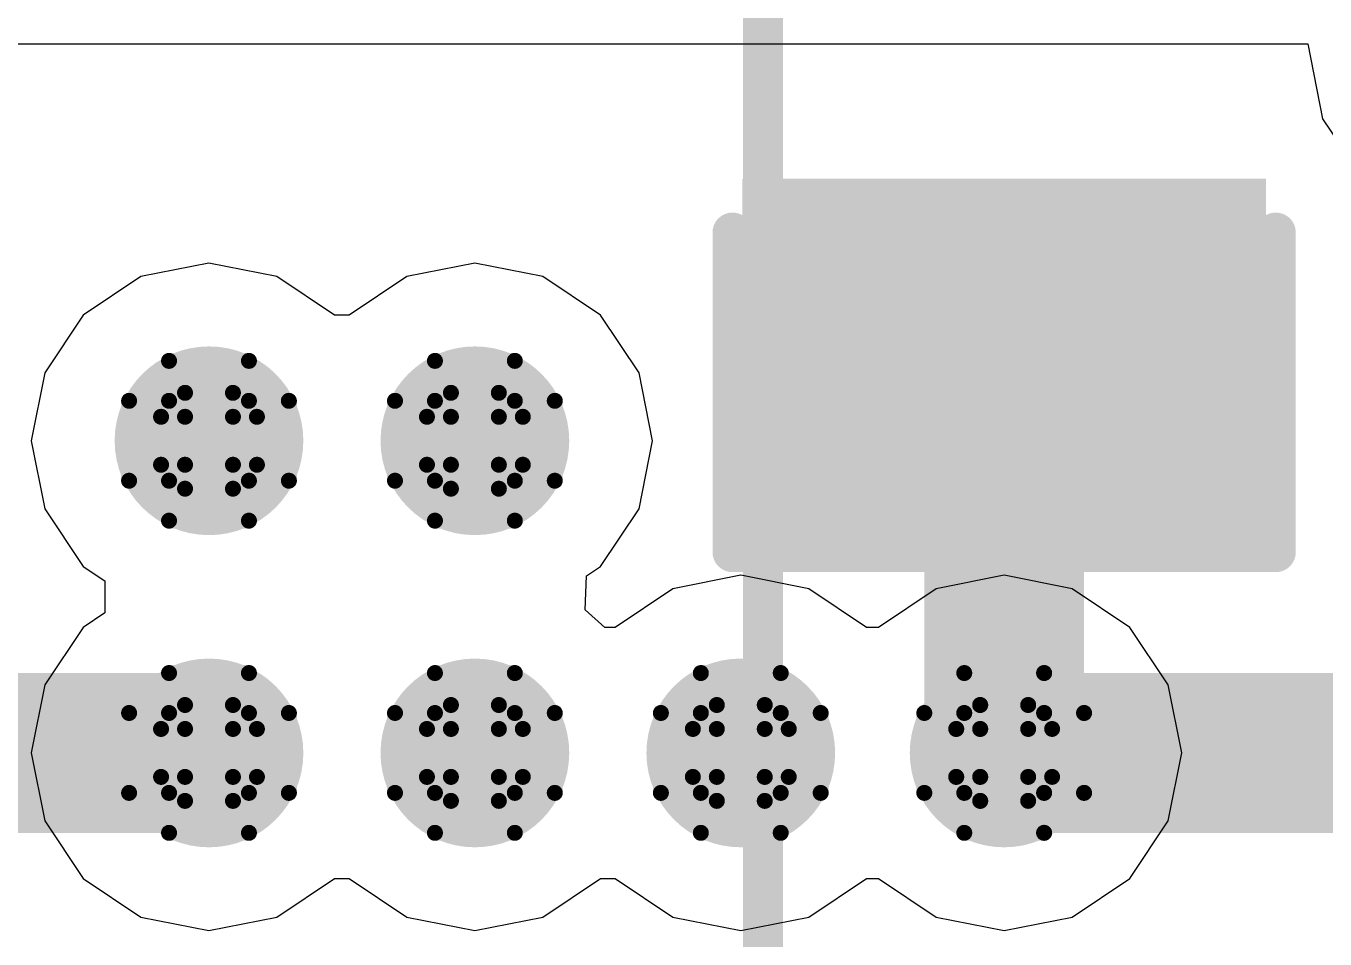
# Model space of a CAD drawing. Header units: inches. Extents: x 0 to 198, y 0 to 199.
# Drawn here: x 5.8019 to 5.9645, y 3.8167 to 3.931 of the extents above; entities that cross this region are included whole.
import ezdxf

# ---------------------------------------------------------------- set-up
doc = ezdxf.new("R2010")
doc.units = ezdxf.units.IN
doc.header["$MEASUREMENT"] = 0
for name, color, linetype in [('Bottom Layer', 5, 'Continuous'), ('Bottom Overlay', 54, 'Continuous'), ('Bottom Paste', 16, 'Continuous'), ('Bottom Solder', 6, 'Continuous'), ('Drill Drawing', 1, 'Continuous'), ('Layer 1', 16, 'Continuous'), ('Layer 2', 76, 'Continuous'), ('Top Layer', 1, 'Continuous'), ('Top Overlay', 2, 'Continuous'), ('Via Holes', 16, 'Continuous')]:
    doc.layers.add(name, color=color, linetype=linetype)

# ---------------------------------------------------------------- blocks, each defined once
blk = doc.blocks.new('C___0805_B_373')
at = {"layer": 'Bottom Layer'}
for points in [[(-0.06, 0.03), (-0.02, 0.03), (-0.02, -0.03), (-0.06, -0.03)], [(0.02, 0.03), (0.06, 0.03), (0.06, -0.03), (0.02, -0.03)]]:
    blk.add_hatch(color=5, dxfattribs=at).paths.add_polyline_path(points)
at = {"layer": 'Bottom Paste'}
for points in [[(-0.06, 0.03), (-0.02, 0.03), (-0.02, -0.03), (-0.06, -0.03)], [(0.02, 0.03), (0.06, 0.03), (0.06, -0.03), (0.02, -0.03)]]:
    blk.add_hatch(color=16, dxfattribs=at).paths.add_polyline_path(points)
at = {"layer": 'Bottom Solder'}
for points in [[(-0.06276, 0.03276), (-0.01724, 0.03276), (-0.01724, -0.03276), (-0.06276, -0.03276)], [(0.01724, 0.03276), (0.06276, 0.03276), (0.06276, -0.03276), (0.01724, -0.03276)]]:
    blk.add_hatch(color=6, dxfattribs=at).paths.add_polyline_path(points)
at = {"layer": 'Bottom Overlay'}
for points in [[(-0.064, 0.034, 0.005, 0.005, 0), (-0.024, 0.034, 0.005, 0.005, 0)], [(-0.064, 0.034, 0.005, 0.005, 0), (-0.064, -0.034, 0.005, 0.005, 0)], [(0.024, 0.034, 0.005, 0.005, 0), (0.064, 0.034, 0.005, 0.005, 0)], [(0.064, 0.034, 0.005, 0.005, 0), (0.064, -0.034, 0.005, 0.005, 0)], [(-0.064, -0.034, 0.005, 0.005, 0), (-0.024, -0.034, 0.005, 0.005, 0)], [(0.024, -0.034, 0.005, 0.005, 0), (0.064, -0.034, 0.005, 0.005, 0)]]:
    blk.add_lwpolyline(points, format="xyseb", dxfattribs=at)
for points in [[(-0.06525, 0.034, 0.0025, 0.0025, 1), (-0.06275, 0.034, 0.0025, 0.0025, 1)], [(-0.06525, 0.034, 0.0025, 0.0025, 1), (-0.06275, 0.034, 0.0025, 0.0025, 1)], [(-0.02525, 0.034, 0.0025, 0.0025, 1), (-0.02275, 0.034, 0.0025, 0.0025, 1)], [(0.02275, 0.034, 0.0025, 0.0025, 1), (0.02525, 0.034, 0.0025, 0.0025, 1)], [(0.06275, 0.034, 0.0025, 0.0025, 1), (0.06525, 0.034, 0.0025, 0.0025, 1)], [(0.06275, 0.034, 0.0025, 0.0025, 1), (0.06525, 0.034, 0.0025, 0.0025, 1)], [(-0.06525, -0.034, 0.0025, 0.0025, 1), (-0.06275, -0.034, 0.0025, 0.0025, 1)], [(-0.06525, -0.034, 0.0025, 0.0025, 1), (-0.06275, -0.034, 0.0025, 0.0025, 1)], [(-0.02525, -0.034, 0.0025, 0.0025, 1), (-0.02275, -0.034, 0.0025, 0.0025, 1)], [(0.02275, -0.034, 0.0025, 0.0025, 1), (0.02525, -0.034, 0.0025, 0.0025, 1)], [(0.06275, -0.034, 0.0025, 0.0025, 1), (0.06525, -0.034, 0.0025, 0.0025, 1)], [(0.06275, -0.034, 0.0025, 0.0025, 1), (0.06525, -0.034, 0.0025, 0.0025, 1)]]:
    blk.add_lwpolyline(points, format="xyseb", close=True, dxfattribs=at)
blk = doc.blocks.new('RVT1H470M0607_374')
at = {"layer": 'Top Overlay'}
blk.add_lwpolyline([(0.13076, -0.131, 0.005, 0.005, 0), (-0.07224, -0.131, 0.005, 0.005, 0)], format="xyseb", dxfattribs=at)

msp = doc.modelspace()

# ---------------------------------------------------------------- hatches: boundary and pattern name
at = {"layer": 'Bottom Layer'}
h = msp.add_hatch(color=5, dxfattribs=at)
edge = h.paths.add_edge_path()
edge.add_arc((5.8248, 3.87907), 0.01181, 0, 360)
h = msp.add_hatch(color=5, dxfattribs=at)
edge = h.paths.add_edge_path()
edge.add_arc((5.85808, 3.87907), 0.01181, 0, 360)
h = msp.add_hatch(color=5, dxfattribs=at)
edge = h.paths.add_edge_path()
edge.add_arc((5.8248, 3.84), 0.01181, 0, 360)
h = msp.add_hatch(color=5, dxfattribs=at)
edge = h.paths.add_edge_path()
edge.add_arc((5.85808, 3.84), 0.01181, 0, 360)
h = msp.add_hatch(color=5, dxfattribs=at)
edge = h.paths.add_edge_path()
edge.add_arc((5.89136, 3.84), 0.01181, 0, 360)
h = msp.add_hatch(color=5, dxfattribs=at)
edge = h.paths.add_edge_path()
edge.add_arc((5.92432, 3.84), 0.01181, 0, 360)
at = {"layer": 'Layer 1'}
h = msp.add_hatch(color=16, dxfattribs=at)
edge = h.paths.add_edge_path()
edge.add_arc((5.8248, 3.87907), 0.01181, 0, 360)
h = msp.add_hatch(color=16, dxfattribs=at)
edge = h.paths.add_edge_path()
edge.add_arc((5.85808, 3.87907), 0.01181, 0, 360)
h = msp.add_hatch(color=16, dxfattribs=at)
edge = h.paths.add_edge_path()
edge.add_arc((5.8248, 3.84), 0.01181, 0, 360)
h = msp.add_hatch(color=16, dxfattribs=at)
edge = h.paths.add_edge_path()
edge.add_arc((5.85808, 3.84), 0.01181, 0, 360)
h = msp.add_hatch(color=16, dxfattribs=at)
edge = h.paths.add_edge_path()
edge.add_arc((5.89136, 3.84), 0.01181, 0, 360)
h = msp.add_hatch(color=16, dxfattribs=at)
edge = h.paths.add_edge_path()
edge.add_arc((5.92432, 3.84), 0.01181, 0, 360)
at = {"layer": 'Layer 2'}
h = msp.add_hatch(color=76, dxfattribs=at)
edge = h.paths.add_edge_path()
edge.add_arc((5.8248, 3.87907), 0.01181, 0, 360)
h = msp.add_hatch(color=76, dxfattribs=at)
edge = h.paths.add_edge_path()
edge.add_arc((5.85808, 3.87907), 0.01181, 0, 360)
h = msp.add_hatch(color=76, dxfattribs=at)
edge = h.paths.add_edge_path()
edge.add_arc((5.8248, 3.84), 0.01181, 0, 360)
h = msp.add_hatch(color=76, dxfattribs=at)
edge = h.paths.add_edge_path()
edge.add_arc((5.85808, 3.84), 0.01181, 0, 360)
h = msp.add_hatch(color=76, dxfattribs=at)
edge = h.paths.add_edge_path()
edge.add_arc((5.89136, 3.84), 0.01181, 0, 360)
h = msp.add_hatch(color=76, dxfattribs=at)
edge = h.paths.add_edge_path()
edge.add_arc((5.92432, 3.84), 0.01181, 0, 360)
at = {"layer": 'Top Layer'}
h = msp.add_hatch(color=1, dxfattribs=at)
edge = h.paths.add_edge_path()
edge.add_arc((5.8248, 3.87907), 0.01181, 0, 360)
h = msp.add_hatch(color=1, dxfattribs=at)
edge = h.paths.add_edge_path()
edge.add_arc((5.85808, 3.87907), 0.01181, 0, 360)
h = msp.add_hatch(color=1, dxfattribs=at)
edge = h.paths.add_edge_path()
edge.add_arc((5.8248, 3.84), 0.01181, 0, 360)
h = msp.add_hatch(color=1, dxfattribs=at)
edge = h.paths.add_edge_path()
edge.add_arc((5.85808, 3.84), 0.01181, 0, 360)
h = msp.add_hatch(color=1, dxfattribs=at)
edge = h.paths.add_edge_path()
edge.add_arc((5.89136, 3.84), 0.01181, 0, 360)
h = msp.add_hatch(color=1, dxfattribs=at)
edge = h.paths.add_edge_path()
edge.add_arc((5.92432, 3.84), 0.01181, 0, 360)
at = {"layer": 'Via Holes'}
h = msp.add_hatch(color=7, dxfattribs=at)
edge = h.paths.add_edge_path()
edge.add_arc((5.8248, 3.87907), 0.00591, 0, 360)
h = msp.add_hatch(color=7, dxfattribs=at)
edge = h.paths.add_edge_path()
edge.add_arc((5.85808, 3.87907), 0.00591, 0, 360)
h = msp.add_hatch(color=7, dxfattribs=at)
edge = h.paths.add_edge_path()
edge.add_arc((5.8248, 3.84), 0.00591, 0, 360)
h = msp.add_hatch(color=7, dxfattribs=at)
edge = h.paths.add_edge_path()
edge.add_arc((5.85808, 3.84), 0.00591, 0, 360)
h = msp.add_hatch(color=7, dxfattribs=at)
edge = h.paths.add_edge_path()
edge.add_arc((5.89136, 3.84), 0.00591, 0, 360)
h = msp.add_hatch(color=7, dxfattribs=at)
edge = h.paths.add_edge_path()
edge.add_arc((5.92432, 3.84), 0.00591, 0, 360)

# ---------------------------------------------------------------- linework, layer by layer
at = {"layer": 'Bottom Layer'}
for p, q in [((5.66756, 3.92874), (5.96232, 3.92874)), ((5.96232, 3.92874), (5.96418, 3.91937)), ((5.96418, 3.91937), (5.9697, 3.91111))]:
    msp.add_line(p, q, dxfattribs=at)
for points in [[(5.92432, 3.84, 0.02, 0.02, 0), (5.92432, 3.88913, 0.02, 0.02, 0)], [(5.92432, 3.88913, 0.008, 0.008, 0), (5.92433, 3.88913, 0.008, 0.008, 0)]]:
    msp.add_lwpolyline(points, format="xyseb", dxfattribs=at)
for points in [[(5.91932, 3.88913, 0.01, 0.01, 1), (5.92933, 3.88913, 0.01, 0.01, 1)], [(5.92232, 3.88913, 0.004, 0.004, 1), (5.92633, 3.88913, 0.004, 0.004, 1)], [(5.92233, 3.88913, 0.004, 0.004, 1), (5.92633, 3.88913, 0.004, 0.004, 1)], [(5.91932, 3.84, 0.01, 0.01, 1), (5.92933, 3.84, 0.01, 0.01, 1)]]:
    msp.add_lwpolyline(points, format="xyseb", close=True, dxfattribs=at)
at = {"layer": 'Drill Drawing'}
for points in [[(5.8198, 3.88407, 0.002, 0.002, 0), (5.8198, 3.88907, 0.002, 0.002, 0)], [(5.8198, 3.88907, 0.002, 0.002, 0), (5.8298, 3.88907, 0.002, 0.002, 0)], [(5.8298, 3.88407, 0.002, 0.002, 0), (5.8298, 3.88907, 0.002, 0.002, 0)], [(5.85308, 3.88407, 0.002, 0.002, 0), (5.85308, 3.88907, 0.002, 0.002, 0)], [(5.85308, 3.88907, 0.002, 0.002, 0), (5.86308, 3.88907, 0.002, 0.002, 0)], [(5.86308, 3.88407, 0.002, 0.002, 0), (5.86308, 3.88907, 0.002, 0.002, 0)], [(5.8218, 3.88207, 0.002, 0.002, 0), (5.8218, 3.88507, 0.002, 0.002, 0)], [(5.8218, 3.88507, 0.002, 0.002, 0), (5.8278, 3.88507, 0.002, 0.002, 0)], [(5.8278, 3.88207, 0.002, 0.002, 0), (5.8278, 3.88507, 0.002, 0.002, 0)], [(5.85508, 3.88207, 0.002, 0.002, 0), (5.85508, 3.88507, 0.002, 0.002, 0)], [(5.85508, 3.88507, 0.002, 0.002, 0), (5.86108, 3.88507, 0.002, 0.002, 0)], [(5.86108, 3.88207, 0.002, 0.002, 0), (5.86108, 3.88507, 0.002, 0.002, 0)], [(5.8148, 3.87407, 0.002, 0.002, 0), (5.8148, 3.88407, 0.002, 0.002, 0)], [(5.8148, 3.88407, 0.002, 0.002, 0), (5.8198, 3.88407, 0.002, 0.002, 0)], [(5.8298, 3.88407, 0.002, 0.002, 0), (5.8348, 3.88407, 0.002, 0.002, 0)], [(5.8348, 3.87407, 0.002, 0.002, 0), (5.8348, 3.88407, 0.002, 0.002, 0)], [(5.84808, 3.87407, 0.002, 0.002, 0), (5.84808, 3.88407, 0.002, 0.002, 0)], [(5.84808, 3.88407, 0.002, 0.002, 0), (5.85308, 3.88407, 0.002, 0.002, 0)], [(5.86308, 3.88407, 0.002, 0.002, 0), (5.86808, 3.88407, 0.002, 0.002, 0)], [(5.86808, 3.87407, 0.002, 0.002, 0), (5.86808, 3.88407, 0.002, 0.002, 0)], [(5.8188, 3.87607, 0.002, 0.002, 0), (5.8188, 3.88207, 0.002, 0.002, 0)], [(5.8188, 3.88207, 0.002, 0.002, 0), (5.8218, 3.88207, 0.002, 0.002, 0)], [(5.8278, 3.88207, 0.002, 0.002, 0), (5.8308, 3.88207, 0.002, 0.002, 0)], [(5.8308, 3.87607, 0.002, 0.002, 0), (5.8308, 3.88207, 0.002, 0.002, 0)], [(5.85208, 3.87607, 0.002, 0.002, 0), (5.85208, 3.88207, 0.002, 0.002, 0)], [(5.85208, 3.88207, 0.002, 0.002, 0), (5.85508, 3.88207, 0.002, 0.002, 0)], [(5.86108, 3.88207, 0.002, 0.002, 0), (5.86408, 3.88207, 0.002, 0.002, 0)], [(5.86408, 3.87607, 0.002, 0.002, 0), (5.86408, 3.88207, 0.002, 0.002, 0)], [(5.8188, 3.87607, 0.002, 0.002, 0), (5.8218, 3.87607, 0.002, 0.002, 0)], [(5.8218, 3.87307, 0.002, 0.002, 0), (5.8218, 3.87607, 0.002, 0.002, 0)], [(5.8278, 3.87607, 0.002, 0.002, 0), (5.8308, 3.87607, 0.002, 0.002, 0)], [(5.8278, 3.87307, 0.002, 0.002, 0), (5.8278, 3.87607, 0.002, 0.002, 0)], [(5.85208, 3.87607, 0.002, 0.002, 0), (5.85508, 3.87607, 0.002, 0.002, 0)], [(5.85508, 3.87307, 0.002, 0.002, 0), (5.85508, 3.87607, 0.002, 0.002, 0)], [(5.86108, 3.87607, 0.002, 0.002, 0), (5.86408, 3.87607, 0.002, 0.002, 0)], [(5.86108, 3.87307, 0.002, 0.002, 0), (5.86108, 3.87607, 0.002, 0.002, 0)], [(5.8148, 3.87407, 0.002, 0.002, 0), (5.8198, 3.87407, 0.002, 0.002, 0)], [(5.8198, 3.86907, 0.002, 0.002, 0), (5.8198, 3.87407, 0.002, 0.002, 0)], [(5.8298, 3.87407, 0.002, 0.002, 0), (5.8348, 3.87407, 0.002, 0.002, 0)], [(5.8298, 3.86907, 0.002, 0.002, 0), (5.8298, 3.87407, 0.002, 0.002, 0)], [(5.84808, 3.87407, 0.002, 0.002, 0), (5.85308, 3.87407, 0.002, 0.002, 0)], [(5.85308, 3.86907, 0.002, 0.002, 0), (5.85308, 3.87407, 0.002, 0.002, 0)], [(5.86308, 3.87407, 0.002, 0.002, 0), (5.86808, 3.87407, 0.002, 0.002, 0)], [(5.86308, 3.86907, 0.002, 0.002, 0), (5.86308, 3.87407, 0.002, 0.002, 0)], [(5.8218, 3.87307, 0.002, 0.002, 0), (5.8278, 3.87307, 0.002, 0.002, 0)], [(5.85508, 3.87307, 0.002, 0.002, 0), (5.86108, 3.87307, 0.002, 0.002, 0)], [(5.8198, 3.86907, 0.002, 0.002, 0), (5.8298, 3.86907, 0.002, 0.002, 0)], [(5.85308, 3.86907, 0.002, 0.002, 0), (5.86308, 3.86907, 0.002, 0.002, 0)], [(5.8198, 3.845, 0.002, 0.002, 0), (5.8198, 3.85, 0.002, 0.002, 0)], [(5.8198, 3.85, 0.002, 0.002, 0), (5.8298, 3.85, 0.002, 0.002, 0)], [(5.8298, 3.845, 0.002, 0.002, 0), (5.8298, 3.85, 0.002, 0.002, 0)], [(5.85308, 3.845, 0.002, 0.002, 0), (5.85308, 3.85, 0.002, 0.002, 0)], [(5.85308, 3.85, 0.002, 0.002, 0), (5.86308, 3.85, 0.002, 0.002, 0)], [(5.86308, 3.845, 0.002, 0.002, 0), (5.86308, 3.85, 0.002, 0.002, 0)], [(5.88636, 3.845, 0.002, 0.002, 0), (5.88636, 3.85, 0.002, 0.002, 0)], [(5.88636, 3.85, 0.002, 0.002, 0), (5.89636, 3.85, 0.002, 0.002, 0)], [(5.89636, 3.845, 0.002, 0.002, 0), (5.89636, 3.85, 0.002, 0.002, 0)], [(5.91932, 3.845, 0.002, 0.002, 0), (5.91932, 3.85, 0.002, 0.002, 0)], [(5.91932, 3.85, 0.002, 0.002, 0), (5.92933, 3.85, 0.002, 0.002, 0)], [(5.92933, 3.845, 0.002, 0.002, 0), (5.92933, 3.85, 0.002, 0.002, 0)], [(5.8218, 3.843, 0.002, 0.002, 0), (5.8218, 3.846, 0.002, 0.002, 0)], [(5.8218, 3.846, 0.002, 0.002, 0), (5.8278, 3.846, 0.002, 0.002, 0)], [(5.8278, 3.843, 0.002, 0.002, 0), (5.8278, 3.846, 0.002, 0.002, 0)], [(5.85508, 3.843, 0.002, 0.002, 0), (5.85508, 3.846, 0.002, 0.002, 0)], [(5.85508, 3.846, 0.002, 0.002, 0), (5.86108, 3.846, 0.002, 0.002, 0)], [(5.86108, 3.843, 0.002, 0.002, 0), (5.86108, 3.846, 0.002, 0.002, 0)], [(5.88836, 3.843, 0.002, 0.002, 0), (5.88836, 3.846, 0.002, 0.002, 0)], [(5.88836, 3.846, 0.002, 0.002, 0), (5.89436, 3.846, 0.002, 0.002, 0)], [(5.89436, 3.843, 0.002, 0.002, 0), (5.89436, 3.846, 0.002, 0.002, 0)], [(5.92133, 3.843, 0.002, 0.002, 0), (5.92133, 3.846, 0.002, 0.002, 0)], [(5.92133, 3.846, 0.002, 0.002, 0), (5.92732, 3.846, 0.002, 0.002, 0)], [(5.92732, 3.843, 0.002, 0.002, 0), (5.92732, 3.846, 0.002, 0.002, 0)], [(5.8148, 3.835, 0.002, 0.002, 0), (5.8148, 3.845, 0.002, 0.002, 0)], [(5.8148, 3.845, 0.002, 0.002, 0), (5.8198, 3.845, 0.002, 0.002, 0)], [(5.8298, 3.845, 0.002, 0.002, 0), (5.8348, 3.845, 0.002, 0.002, 0)], [(5.8348, 3.835, 0.002, 0.002, 0), (5.8348, 3.845, 0.002, 0.002, 0)], [(5.84808, 3.835, 0.002, 0.002, 0), (5.84808, 3.845, 0.002, 0.002, 0)], [(5.84808, 3.845, 0.002, 0.002, 0), (5.85308, 3.845, 0.002, 0.002, 0)], [(5.86308, 3.845, 0.002, 0.002, 0), (5.86808, 3.845, 0.002, 0.002, 0)], [(5.86808, 3.835, 0.002, 0.002, 0), (5.86808, 3.845, 0.002, 0.002, 0)], [(5.88136, 3.835, 0.002, 0.002, 0), (5.88136, 3.845, 0.002, 0.002, 0)], [(5.88136, 3.845, 0.002, 0.002, 0), (5.88636, 3.845, 0.002, 0.002, 0)], [(5.89636, 3.845, 0.002, 0.002, 0), (5.90136, 3.845, 0.002, 0.002, 0)], [(5.90136, 3.835, 0.002, 0.002, 0), (5.90136, 3.845, 0.002, 0.002, 0)], [(5.91432, 3.835, 0.002, 0.002, 0), (5.91432, 3.845, 0.002, 0.002, 0)], [(5.91432, 3.845, 0.002, 0.002, 0), (5.91932, 3.845, 0.002, 0.002, 0)], [(5.92933, 3.845, 0.002, 0.002, 0), (5.93433, 3.845, 0.002, 0.002, 0)], [(5.93433, 3.835, 0.002, 0.002, 0), (5.93433, 3.845, 0.002, 0.002, 0)], [(5.8188, 3.837, 0.002, 0.002, 0), (5.8188, 3.843, 0.002, 0.002, 0)], [(5.8188, 3.843, 0.002, 0.002, 0), (5.8218, 3.843, 0.002, 0.002, 0)], [(5.8278, 3.843, 0.002, 0.002, 0), (5.8308, 3.843, 0.002, 0.002, 0)], [(5.8308, 3.837, 0.002, 0.002, 0), (5.8308, 3.843, 0.002, 0.002, 0)], [(5.85208, 3.837, 0.002, 0.002, 0), (5.85208, 3.843, 0.002, 0.002, 0)], [(5.85208, 3.843, 0.002, 0.002, 0), (5.85508, 3.843, 0.002, 0.002, 0)], [(5.86108, 3.843, 0.002, 0.002, 0), (5.86408, 3.843, 0.002, 0.002, 0)], [(5.86408, 3.837, 0.002, 0.002, 0), (5.86408, 3.843, 0.002, 0.002, 0)], [(5.88536, 3.837, 0.002, 0.002, 0), (5.88536, 3.843, 0.002, 0.002, 0)], [(5.88536, 3.843, 0.002, 0.002, 0), (5.88836, 3.843, 0.002, 0.002, 0)], [(5.89436, 3.843, 0.002, 0.002, 0), (5.89736, 3.843, 0.002, 0.002, 0)], [(5.89736, 3.837, 0.002, 0.002, 0), (5.89736, 3.843, 0.002, 0.002, 0)], [(5.91833, 3.837, 0.002, 0.002, 0), (5.91833, 3.843, 0.002, 0.002, 0)], [(5.91833, 3.843, 0.002, 0.002, 0), (5.92133, 3.843, 0.002, 0.002, 0)], [(5.92732, 3.843, 0.002, 0.002, 0), (5.93032, 3.843, 0.002, 0.002, 0)], [(5.93032, 3.837, 0.002, 0.002, 0), (5.93032, 3.843, 0.002, 0.002, 0)], [(5.8188, 3.837, 0.002, 0.002, 0), (5.8218, 3.837, 0.002, 0.002, 0)], [(5.8218, 3.834, 0.002, 0.002, 0), (5.8218, 3.837, 0.002, 0.002, 0)], [(5.8278, 3.837, 0.002, 0.002, 0), (5.8308, 3.837, 0.002, 0.002, 0)], [(5.8278, 3.834, 0.002, 0.002, 0), (5.8278, 3.837, 0.002, 0.002, 0)], [(5.85208, 3.837, 0.002, 0.002, 0), (5.85508, 3.837, 0.002, 0.002, 0)], [(5.85508, 3.834, 0.002, 0.002, 0), (5.85508, 3.837, 0.002, 0.002, 0)], [(5.86108, 3.837, 0.002, 0.002, 0), (5.86408, 3.837, 0.002, 0.002, 0)], [(5.86108, 3.834, 0.002, 0.002, 0), (5.86108, 3.837, 0.002, 0.002, 0)], [(5.88536, 3.837, 0.002, 0.002, 0), (5.88836, 3.837, 0.002, 0.002, 0)], [(5.88836, 3.834, 0.002, 0.002, 0), (5.88836, 3.837, 0.002, 0.002, 0)], [(5.89436, 3.837, 0.002, 0.002, 0), (5.89736, 3.837, 0.002, 0.002, 0)], [(5.89436, 3.834, 0.002, 0.002, 0), (5.89436, 3.837, 0.002, 0.002, 0)], [(5.91833, 3.837, 0.002, 0.002, 0), (5.92133, 3.837, 0.002, 0.002, 0)], [(5.92133, 3.834, 0.002, 0.002, 0), (5.92133, 3.837, 0.002, 0.002, 0)], [(5.92732, 3.837, 0.002, 0.002, 0), (5.93032, 3.837, 0.002, 0.002, 0)], [(5.92732, 3.834, 0.002, 0.002, 0), (5.92732, 3.837, 0.002, 0.002, 0)], [(5.8148, 3.835, 0.002, 0.002, 0), (5.8198, 3.835, 0.002, 0.002, 0)], [(5.8198, 3.83, 0.002, 0.002, 0), (5.8198, 3.835, 0.002, 0.002, 0)], [(5.8298, 3.835, 0.002, 0.002, 0), (5.8348, 3.835, 0.002, 0.002, 0)], [(5.8298, 3.83, 0.002, 0.002, 0), (5.8298, 3.835, 0.002, 0.002, 0)], [(5.84808, 3.835, 0.002, 0.002, 0), (5.85308, 3.835, 0.002, 0.002, 0)], [(5.85308, 3.83, 0.002, 0.002, 0), (5.85308, 3.835, 0.002, 0.002, 0)], [(5.86308, 3.835, 0.002, 0.002, 0), (5.86808, 3.835, 0.002, 0.002, 0)], [(5.86308, 3.83, 0.002, 0.002, 0), (5.86308, 3.835, 0.002, 0.002, 0)], [(5.88136, 3.835, 0.002, 0.002, 0), (5.88636, 3.835, 0.002, 0.002, 0)], [(5.88636, 3.83, 0.002, 0.002, 0), (5.88636, 3.835, 0.002, 0.002, 0)], [(5.89636, 3.835, 0.002, 0.002, 0), (5.90136, 3.835, 0.002, 0.002, 0)], [(5.89636, 3.83, 0.002, 0.002, 0), (5.89636, 3.835, 0.002, 0.002, 0)], [(5.91432, 3.835, 0.002, 0.002, 0), (5.91932, 3.835, 0.002, 0.002, 0)], [(5.91932, 3.83, 0.002, 0.002, 0), (5.91932, 3.835, 0.002, 0.002, 0)], [(5.92933, 3.835, 0.002, 0.002, 0), (5.93433, 3.835, 0.002, 0.002, 0)], [(5.92933, 3.83, 0.002, 0.002, 0), (5.92933, 3.835, 0.002, 0.002, 0)], [(5.8218, 3.834, 0.002, 0.002, 0), (5.8278, 3.834, 0.002, 0.002, 0)], [(5.85508, 3.834, 0.002, 0.002, 0), (5.86108, 3.834, 0.002, 0.002, 0)], [(5.88836, 3.834, 0.002, 0.002, 0), (5.89436, 3.834, 0.002, 0.002, 0)], [(5.92133, 3.834, 0.002, 0.002, 0), (5.92732, 3.834, 0.002, 0.002, 0)], [(5.8198, 3.83, 0.002, 0.002, 0), (5.8298, 3.83, 0.002, 0.002, 0)], [(5.85308, 3.83, 0.002, 0.002, 0), (5.86308, 3.83, 0.002, 0.002, 0)], [(5.88636, 3.83, 0.002, 0.002, 0), (5.89636, 3.83, 0.002, 0.002, 0)], [(5.91932, 3.83, 0.002, 0.002, 0), (5.92933, 3.83, 0.002, 0.002, 0)]]:
    msp.add_lwpolyline(points, format="xyseb", dxfattribs=at)
for points in [[(5.8193, 3.88907, 0.001, 0.001, 1), (5.8203, 3.88907, 0.001, 0.001, 1)], [(5.8193, 3.88907, 0.001, 0.001, 1), (5.8203, 3.88907, 0.001, 0.001, 1)], [(5.8293, 3.88907, 0.001, 0.001, 1), (5.8303, 3.88907, 0.001, 0.001, 1)], [(5.8293, 3.88907, 0.001, 0.001, 1), (5.8303, 3.88907, 0.001, 0.001, 1)], [(5.85258, 3.88907, 0.001, 0.001, 1), (5.85358, 3.88907, 0.001, 0.001, 1)], [(5.85258, 3.88907, 0.001, 0.001, 1), (5.85358, 3.88907, 0.001, 0.001, 1)], [(5.86258, 3.88907, 0.001, 0.001, 1), (5.86358, 3.88907, 0.001, 0.001, 1)], [(5.86258, 3.88907, 0.001, 0.001, 1), (5.86358, 3.88907, 0.001, 0.001, 1)], [(5.8213, 3.88507, 0.001, 0.001, 1), (5.8223, 3.88507, 0.001, 0.001, 1)], [(5.8213, 3.88507, 0.001, 0.001, 1), (5.8223, 3.88507, 0.001, 0.001, 1)], [(5.8273, 3.88507, 0.001, 0.001, 1), (5.8283, 3.88507, 0.001, 0.001, 1)], [(5.8273, 3.88507, 0.001, 0.001, 1), (5.8283, 3.88507, 0.001, 0.001, 1)], [(5.85458, 3.88507, 0.001, 0.001, 1), (5.85558, 3.88507, 0.001, 0.001, 1)], [(5.85458, 3.88507, 0.001, 0.001, 1), (5.85558, 3.88507, 0.001, 0.001, 1)], [(5.86058, 3.88507, 0.001, 0.001, 1), (5.86158, 3.88507, 0.001, 0.001, 1)], [(5.86058, 3.88507, 0.001, 0.001, 1), (5.86158, 3.88507, 0.001, 0.001, 1)], [(5.8143, 3.88407, 0.001, 0.001, 1), (5.8153, 3.88407, 0.001, 0.001, 1)], [(5.8143, 3.88407, 0.001, 0.001, 1), (5.8153, 3.88407, 0.001, 0.001, 1)], [(5.8193, 3.88407, 0.001, 0.001, 1), (5.8203, 3.88407, 0.001, 0.001, 1)], [(5.8193, 3.88407, 0.001, 0.001, 1), (5.8203, 3.88407, 0.001, 0.001, 1)], [(5.8293, 3.88407, 0.001, 0.001, 1), (5.8303, 3.88407, 0.001, 0.001, 1)], [(5.8293, 3.88407, 0.001, 0.001, 1), (5.8303, 3.88407, 0.001, 0.001, 1)], [(5.8343, 3.88407, 0.001, 0.001, 1), (5.8353, 3.88407, 0.001, 0.001, 1)], [(5.8343, 3.88407, 0.001, 0.001, 1), (5.8353, 3.88407, 0.001, 0.001, 1)], [(5.84758, 3.88407, 0.001, 0.001, 1), (5.84858, 3.88407, 0.001, 0.001, 1)], [(5.84758, 3.88407, 0.001, 0.001, 1), (5.84858, 3.88407, 0.001, 0.001, 1)], [(5.85258, 3.88407, 0.001, 0.001, 1), (5.85358, 3.88407, 0.001, 0.001, 1)], [(5.85258, 3.88407, 0.001, 0.001, 1), (5.85358, 3.88407, 0.001, 0.001, 1)], [(5.86258, 3.88407, 0.001, 0.001, 1), (5.86358, 3.88407, 0.001, 0.001, 1)], [(5.86258, 3.88407, 0.001, 0.001, 1), (5.86358, 3.88407, 0.001, 0.001, 1)], [(5.86758, 3.88407, 0.001, 0.001, 1), (5.86858, 3.88407, 0.001, 0.001, 1)], [(5.86758, 3.88407, 0.001, 0.001, 1), (5.86858, 3.88407, 0.001, 0.001, 1)], [(5.8183, 3.88207, 0.001, 0.001, 1), (5.8193, 3.88207, 0.001, 0.001, 1)], [(5.8183, 3.88207, 0.001, 0.001, 1), (5.8193, 3.88207, 0.001, 0.001, 1)], [(5.8213, 3.88207, 0.001, 0.001, 1), (5.8223, 3.88207, 0.001, 0.001, 1)], [(5.8213, 3.88207, 0.001, 0.001, 1), (5.8223, 3.88207, 0.001, 0.001, 1)], [(5.8273, 3.88207, 0.001, 0.001, 1), (5.8283, 3.88207, 0.001, 0.001, 1)], [(5.8273, 3.88207, 0.001, 0.001, 1), (5.8283, 3.88207, 0.001, 0.001, 1)], [(5.8303, 3.88207, 0.001, 0.001, 1), (5.8313, 3.88207, 0.001, 0.001, 1)], [(5.8303, 3.88207, 0.001, 0.001, 1), (5.8313, 3.88207, 0.001, 0.001, 1)], [(5.85158, 3.88207, 0.001, 0.001, 1), (5.85258, 3.88207, 0.001, 0.001, 1)], [(5.85158, 3.88207, 0.001, 0.001, 1), (5.85258, 3.88207, 0.001, 0.001, 1)], [(5.85458, 3.88207, 0.001, 0.001, 1), (5.85558, 3.88207, 0.001, 0.001, 1)], [(5.85458, 3.88207, 0.001, 0.001, 1), (5.85558, 3.88207, 0.001, 0.001, 1)], [(5.86058, 3.88207, 0.001, 0.001, 1), (5.86158, 3.88207, 0.001, 0.001, 1)], [(5.86058, 3.88207, 0.001, 0.001, 1), (5.86158, 3.88207, 0.001, 0.001, 1)], [(5.86358, 3.88207, 0.001, 0.001, 1), (5.86458, 3.88207, 0.001, 0.001, 1)], [(5.86358, 3.88207, 0.001, 0.001, 1), (5.86458, 3.88207, 0.001, 0.001, 1)], [(5.8183, 3.87607, 0.001, 0.001, 1), (5.8193, 3.87607, 0.001, 0.001, 1)], [(5.8183, 3.87607, 0.001, 0.001, 1), (5.8193, 3.87607, 0.001, 0.001, 1)], [(5.8213, 3.87607, 0.001, 0.001, 1), (5.8223, 3.87607, 0.001, 0.001, 1)], [(5.8213, 3.87607, 0.001, 0.001, 1), (5.8223, 3.87607, 0.001, 0.001, 1)], [(5.8273, 3.87607, 0.001, 0.001, 1), (5.8283, 3.87607, 0.001, 0.001, 1)], [(5.8273, 3.87607, 0.001, 0.001, 1), (5.8283, 3.87607, 0.001, 0.001, 1)], [(5.8303, 3.87607, 0.001, 0.001, 1), (5.8313, 3.87607, 0.001, 0.001, 1)], [(5.8303, 3.87607, 0.001, 0.001, 1), (5.8313, 3.87607, 0.001, 0.001, 1)], [(5.85158, 3.87607, 0.001, 0.001, 1), (5.85258, 3.87607, 0.001, 0.001, 1)], [(5.85158, 3.87607, 0.001, 0.001, 1), (5.85258, 3.87607, 0.001, 0.001, 1)], [(5.85458, 3.87607, 0.001, 0.001, 1), (5.85558, 3.87607, 0.001, 0.001, 1)], [(5.85458, 3.87607, 0.001, 0.001, 1), (5.85558, 3.87607, 0.001, 0.001, 1)], [(5.86058, 3.87607, 0.001, 0.001, 1), (5.86158, 3.87607, 0.001, 0.001, 1)], [(5.86058, 3.87607, 0.001, 0.001, 1), (5.86158, 3.87607, 0.001, 0.001, 1)], [(5.86358, 3.87607, 0.001, 0.001, 1), (5.86458, 3.87607, 0.001, 0.001, 1)], [(5.86358, 3.87607, 0.001, 0.001, 1), (5.86458, 3.87607, 0.001, 0.001, 1)], [(5.8143, 3.87407, 0.001, 0.001, 1), (5.8153, 3.87407, 0.001, 0.001, 1)], [(5.8143, 3.87407, 0.001, 0.001, 1), (5.8153, 3.87407, 0.001, 0.001, 1)], [(5.8193, 3.87407, 0.001, 0.001, 1), (5.8203, 3.87407, 0.001, 0.001, 1)], [(5.8193, 3.87407, 0.001, 0.001, 1), (5.8203, 3.87407, 0.001, 0.001, 1)], [(5.8293, 3.87407, 0.001, 0.001, 1), (5.8303, 3.87407, 0.001, 0.001, 1)], [(5.8293, 3.87407, 0.001, 0.001, 1), (5.8303, 3.87407, 0.001, 0.001, 1)], [(5.8343, 3.87407, 0.001, 0.001, 1), (5.8353, 3.87407, 0.001, 0.001, 1)], [(5.8343, 3.87407, 0.001, 0.001, 1), (5.8353, 3.87407, 0.001, 0.001, 1)], [(5.84758, 3.87407, 0.001, 0.001, 1), (5.84858, 3.87407, 0.001, 0.001, 1)], [(5.84758, 3.87407, 0.001, 0.001, 1), (5.84858, 3.87407, 0.001, 0.001, 1)], [(5.85258, 3.87407, 0.001, 0.001, 1), (5.85358, 3.87407, 0.001, 0.001, 1)], [(5.85258, 3.87407, 0.001, 0.001, 1), (5.85358, 3.87407, 0.001, 0.001, 1)], [(5.86258, 3.87407, 0.001, 0.001, 1), (5.86358, 3.87407, 0.001, 0.001, 1)], [(5.86258, 3.87407, 0.001, 0.001, 1), (5.86358, 3.87407, 0.001, 0.001, 1)], [(5.86758, 3.87407, 0.001, 0.001, 1), (5.86858, 3.87407, 0.001, 0.001, 1)], [(5.86758, 3.87407, 0.001, 0.001, 1), (5.86858, 3.87407, 0.001, 0.001, 1)], [(5.8213, 3.87307, 0.001, 0.001, 1), (5.8223, 3.87307, 0.001, 0.001, 1)], [(5.8213, 3.87307, 0.001, 0.001, 1), (5.8223, 3.87307, 0.001, 0.001, 1)], [(5.8273, 3.87307, 0.001, 0.001, 1), (5.8283, 3.87307, 0.001, 0.001, 1)], [(5.8273, 3.87307, 0.001, 0.001, 1), (5.8283, 3.87307, 0.001, 0.001, 1)], [(5.85458, 3.87307, 0.001, 0.001, 1), (5.85558, 3.87307, 0.001, 0.001, 1)], [(5.85458, 3.87307, 0.001, 0.001, 1), (5.85558, 3.87307, 0.001, 0.001, 1)], [(5.86058, 3.87307, 0.001, 0.001, 1), (5.86158, 3.87307, 0.001, 0.001, 1)], [(5.86058, 3.87307, 0.001, 0.001, 1), (5.86158, 3.87307, 0.001, 0.001, 1)], [(5.8193, 3.86907, 0.001, 0.001, 1), (5.8203, 3.86907, 0.001, 0.001, 1)], [(5.8193, 3.86907, 0.001, 0.001, 1), (5.8203, 3.86907, 0.001, 0.001, 1)], [(5.8293, 3.86907, 0.001, 0.001, 1), (5.8303, 3.86907, 0.001, 0.001, 1)], [(5.8293, 3.86907, 0.001, 0.001, 1), (5.8303, 3.86907, 0.001, 0.001, 1)], [(5.85258, 3.86907, 0.001, 0.001, 1), (5.85358, 3.86907, 0.001, 0.001, 1)], [(5.85258, 3.86907, 0.001, 0.001, 1), (5.85358, 3.86907, 0.001, 0.001, 1)], [(5.86258, 3.86907, 0.001, 0.001, 1), (5.86358, 3.86907, 0.001, 0.001, 1)], [(5.86258, 3.86907, 0.001, 0.001, 1), (5.86358, 3.86907, 0.001, 0.001, 1)], [(5.8193, 3.85, 0.001, 0.001, 1), (5.8203, 3.85, 0.001, 0.001, 1)], [(5.8193, 3.85, 0.001, 0.001, 1), (5.8203, 3.85, 0.001, 0.001, 1)], [(5.8293, 3.85, 0.001, 0.001, 1), (5.8303, 3.85, 0.001, 0.001, 1)], [(5.8293, 3.85, 0.001, 0.001, 1), (5.8303, 3.85, 0.001, 0.001, 1)], [(5.85258, 3.85, 0.001, 0.001, 1), (5.85358, 3.85, 0.001, 0.001, 1)], [(5.85258, 3.85, 0.001, 0.001, 1), (5.85358, 3.85, 0.001, 0.001, 1)], [(5.86258, 3.85, 0.001, 0.001, 1), (5.86358, 3.85, 0.001, 0.001, 1)], [(5.86258, 3.85, 0.001, 0.001, 1), (5.86358, 3.85, 0.001, 0.001, 1)], [(5.88586, 3.85, 0.001, 0.001, 1), (5.88686, 3.85, 0.001, 0.001, 1)], [(5.88586, 3.85, 0.001, 0.001, 1), (5.88686, 3.85, 0.001, 0.001, 1)], [(5.89586, 3.85, 0.001, 0.001, 1), (5.89686, 3.85, 0.001, 0.001, 1)], [(5.89586, 3.85, 0.001, 0.001, 1), (5.89686, 3.85, 0.001, 0.001, 1)], [(5.91883, 3.85, 0.001, 0.001, 1), (5.91983, 3.85, 0.001, 0.001, 1)], [(5.91883, 3.85, 0.001, 0.001, 1), (5.91983, 3.85, 0.001, 0.001, 1)], [(5.92882, 3.85, 0.001, 0.001, 1), (5.92983, 3.85, 0.001, 0.001, 1)], [(5.92882, 3.85, 0.001, 0.001, 1), (5.92983, 3.85, 0.001, 0.001, 1)], [(5.8213, 3.846, 0.001, 0.001, 1), (5.8223, 3.846, 0.001, 0.001, 1)], [(5.8213, 3.846, 0.001, 0.001, 1), (5.8223, 3.846, 0.001, 0.001, 1)], [(5.8273, 3.846, 0.001, 0.001, 1), (5.8283, 3.846, 0.001, 0.001, 1)], [(5.8273, 3.846, 0.001, 0.001, 1), (5.8283, 3.846, 0.001, 0.001, 1)], [(5.85458, 3.846, 0.001, 0.001, 1), (5.85558, 3.846, 0.001, 0.001, 1)], [(5.85458, 3.846, 0.001, 0.001, 1), (5.85558, 3.846, 0.001, 0.001, 1)], [(5.86058, 3.846, 0.001, 0.001, 1), (5.86158, 3.846, 0.001, 0.001, 1)], [(5.86058, 3.846, 0.001, 0.001, 1), (5.86158, 3.846, 0.001, 0.001, 1)], [(5.88786, 3.846, 0.001, 0.001, 1), (5.88886, 3.846, 0.001, 0.001, 1)], [(5.88786, 3.846, 0.001, 0.001, 1), (5.88886, 3.846, 0.001, 0.001, 1)], [(5.89386, 3.846, 0.001, 0.001, 1), (5.89486, 3.846, 0.001, 0.001, 1)], [(5.89386, 3.846, 0.001, 0.001, 1), (5.89486, 3.846, 0.001, 0.001, 1)], [(5.92082, 3.846, 0.001, 0.001, 1), (5.92183, 3.846, 0.001, 0.001, 1)], [(5.92082, 3.846, 0.001, 0.001, 1), (5.92183, 3.846, 0.001, 0.001, 1)], [(5.92683, 3.846, 0.001, 0.001, 1), (5.92783, 3.846, 0.001, 0.001, 1)], [(5.92683, 3.846, 0.001, 0.001, 1), (5.92783, 3.846, 0.001, 0.001, 1)], [(5.8143, 3.845, 0.001, 0.001, 1), (5.8153, 3.845, 0.001, 0.001, 1)], [(5.8143, 3.845, 0.001, 0.001, 1), (5.8153, 3.845, 0.001, 0.001, 1)], [(5.8193, 3.845, 0.001, 0.001, 1), (5.8203, 3.845, 0.001, 0.001, 1)], [(5.8193, 3.845, 0.001, 0.001, 1), (5.8203, 3.845, 0.001, 0.001, 1)], [(5.8293, 3.845, 0.001, 0.001, 1), (5.8303, 3.845, 0.001, 0.001, 1)], [(5.8293, 3.845, 0.001, 0.001, 1), (5.8303, 3.845, 0.001, 0.001, 1)], [(5.8343, 3.845, 0.001, 0.001, 1), (5.8353, 3.845, 0.001, 0.001, 1)], [(5.8343, 3.845, 0.001, 0.001, 1), (5.8353, 3.845, 0.001, 0.001, 1)], [(5.84758, 3.845, 0.001, 0.001, 1), (5.84858, 3.845, 0.001, 0.001, 1)], [(5.84758, 3.845, 0.001, 0.001, 1), (5.84858, 3.845, 0.001, 0.001, 1)], [(5.85258, 3.845, 0.001, 0.001, 1), (5.85358, 3.845, 0.001, 0.001, 1)], [(5.85258, 3.845, 0.001, 0.001, 1), (5.85358, 3.845, 0.001, 0.001, 1)], [(5.86258, 3.845, 0.001, 0.001, 1), (5.86358, 3.845, 0.001, 0.001, 1)], [(5.86258, 3.845, 0.001, 0.001, 1), (5.86358, 3.845, 0.001, 0.001, 1)], [(5.86758, 3.845, 0.001, 0.001, 1), (5.86858, 3.845, 0.001, 0.001, 1)], [(5.86758, 3.845, 0.001, 0.001, 1), (5.86858, 3.845, 0.001, 0.001, 1)], [(5.88086, 3.845, 0.001, 0.001, 1), (5.88186, 3.845, 0.001, 0.001, 1)], [(5.88086, 3.845, 0.001, 0.001, 1), (5.88186, 3.845, 0.001, 0.001, 1)], [(5.88586, 3.845, 0.001, 0.001, 1), (5.88686, 3.845, 0.001, 0.001, 1)], [(5.88586, 3.845, 0.001, 0.001, 1), (5.88686, 3.845, 0.001, 0.001, 1)], [(5.89586, 3.845, 0.001, 0.001, 1), (5.89686, 3.845, 0.001, 0.001, 1)], [(5.89586, 3.845, 0.001, 0.001, 1), (5.89686, 3.845, 0.001, 0.001, 1)], [(5.90086, 3.845, 0.001, 0.001, 1), (5.90186, 3.845, 0.001, 0.001, 1)], [(5.90086, 3.845, 0.001, 0.001, 1), (5.90186, 3.845, 0.001, 0.001, 1)], [(5.91383, 3.845, 0.001, 0.001, 1), (5.91483, 3.845, 0.001, 0.001, 1)], [(5.91383, 3.845, 0.001, 0.001, 1), (5.91483, 3.845, 0.001, 0.001, 1)], [(5.91883, 3.845, 0.001, 0.001, 1), (5.91983, 3.845, 0.001, 0.001, 1)], [(5.91883, 3.845, 0.001, 0.001, 1), (5.91983, 3.845, 0.001, 0.001, 1)], [(5.92882, 3.845, 0.001, 0.001, 1), (5.92983, 3.845, 0.001, 0.001, 1)], [(5.92882, 3.845, 0.001, 0.001, 1), (5.92983, 3.845, 0.001, 0.001, 1)], [(5.93382, 3.845, 0.001, 0.001, 1), (5.93483, 3.845, 0.001, 0.001, 1)], [(5.93382, 3.845, 0.001, 0.001, 1), (5.93483, 3.845, 0.001, 0.001, 1)], [(5.8183, 3.843, 0.001, 0.001, 1), (5.8193, 3.843, 0.001, 0.001, 1)], [(5.8183, 3.843, 0.001, 0.001, 1), (5.8193, 3.843, 0.001, 0.001, 1)], [(5.8213, 3.843, 0.001, 0.001, 1), (5.8223, 3.843, 0.001, 0.001, 1)], [(5.8213, 3.843, 0.001, 0.001, 1), (5.8223, 3.843, 0.001, 0.001, 1)], [(5.8273, 3.843, 0.001, 0.001, 1), (5.8283, 3.843, 0.001, 0.001, 1)], [(5.8273, 3.843, 0.001, 0.001, 1), (5.8283, 3.843, 0.001, 0.001, 1)], [(5.8303, 3.843, 0.001, 0.001, 1), (5.8313, 3.843, 0.001, 0.001, 1)], [(5.8303, 3.843, 0.001, 0.001, 1), (5.8313, 3.843, 0.001, 0.001, 1)], [(5.85158, 3.843, 0.001, 0.001, 1), (5.85258, 3.843, 0.001, 0.001, 1)], [(5.85158, 3.843, 0.001, 0.001, 1), (5.85258, 3.843, 0.001, 0.001, 1)], [(5.85458, 3.843, 0.001, 0.001, 1), (5.85558, 3.843, 0.001, 0.001, 1)], [(5.85458, 3.843, 0.001, 0.001, 1), (5.85558, 3.843, 0.001, 0.001, 1)], [(5.86058, 3.843, 0.001, 0.001, 1), (5.86158, 3.843, 0.001, 0.001, 1)], [(5.86058, 3.843, 0.001, 0.001, 1), (5.86158, 3.843, 0.001, 0.001, 1)], [(5.86358, 3.843, 0.001, 0.001, 1), (5.86458, 3.843, 0.001, 0.001, 1)], [(5.86358, 3.843, 0.001, 0.001, 1), (5.86458, 3.843, 0.001, 0.001, 1)], [(5.88486, 3.843, 0.001, 0.001, 1), (5.88586, 3.843, 0.001, 0.001, 1)], [(5.88486, 3.843, 0.001, 0.001, 1), (5.88586, 3.843, 0.001, 0.001, 1)], [(5.88786, 3.843, 0.001, 0.001, 1), (5.88886, 3.843, 0.001, 0.001, 1)], [(5.88786, 3.843, 0.001, 0.001, 1), (5.88886, 3.843, 0.001, 0.001, 1)], [(5.89386, 3.843, 0.001, 0.001, 1), (5.89486, 3.843, 0.001, 0.001, 1)], [(5.89386, 3.843, 0.001, 0.001, 1), (5.89486, 3.843, 0.001, 0.001, 1)], [(5.89686, 3.843, 0.001, 0.001, 1), (5.89786, 3.843, 0.001, 0.001, 1)], [(5.89686, 3.843, 0.001, 0.001, 1), (5.89786, 3.843, 0.001, 0.001, 1)], [(5.91782, 3.843, 0.001, 0.001, 1), (5.91883, 3.843, 0.001, 0.001, 1)], [(5.91782, 3.843, 0.001, 0.001, 1), (5.91883, 3.843, 0.001, 0.001, 1)], [(5.92082, 3.843, 0.001, 0.001, 1), (5.92183, 3.843, 0.001, 0.001, 1)], [(5.92082, 3.843, 0.001, 0.001, 1), (5.92183, 3.843, 0.001, 0.001, 1)], [(5.92683, 3.843, 0.001, 0.001, 1), (5.92783, 3.843, 0.001, 0.001, 1)], [(5.92683, 3.843, 0.001, 0.001, 1), (5.92783, 3.843, 0.001, 0.001, 1)], [(5.92983, 3.843, 0.001, 0.001, 1), (5.93082, 3.843, 0.001, 0.001, 1)], [(5.92983, 3.843, 0.001, 0.001, 1), (5.93082, 3.843, 0.001, 0.001, 1)], [(5.8183, 3.837, 0.001, 0.001, 1), (5.8193, 3.837, 0.001, 0.001, 1)], [(5.8183, 3.837, 0.001, 0.001, 1), (5.8193, 3.837, 0.001, 0.001, 1)], [(5.8213, 3.837, 0.001, 0.001, 1), (5.8223, 3.837, 0.001, 0.001, 1)], [(5.8213, 3.837, 0.001, 0.001, 1), (5.8223, 3.837, 0.001, 0.001, 1)], [(5.8273, 3.837, 0.001, 0.001, 1), (5.8283, 3.837, 0.001, 0.001, 1)], [(5.8273, 3.837, 0.001, 0.001, 1), (5.8283, 3.837, 0.001, 0.001, 1)], [(5.8303, 3.837, 0.001, 0.001, 1), (5.8313, 3.837, 0.001, 0.001, 1)], [(5.8303, 3.837, 0.001, 0.001, 1), (5.8313, 3.837, 0.001, 0.001, 1)], [(5.85158, 3.837, 0.001, 0.001, 1), (5.85258, 3.837, 0.001, 0.001, 1)], [(5.85158, 3.837, 0.001, 0.001, 1), (5.85258, 3.837, 0.001, 0.001, 1)], [(5.85458, 3.837, 0.001, 0.001, 1), (5.85558, 3.837, 0.001, 0.001, 1)], [(5.85458, 3.837, 0.001, 0.001, 1), (5.85558, 3.837, 0.001, 0.001, 1)], [(5.86058, 3.837, 0.001, 0.001, 1), (5.86158, 3.837, 0.001, 0.001, 1)], [(5.86058, 3.837, 0.001, 0.001, 1), (5.86158, 3.837, 0.001, 0.001, 1)], [(5.86358, 3.837, 0.001, 0.001, 1), (5.86458, 3.837, 0.001, 0.001, 1)], [(5.86358, 3.837, 0.001, 0.001, 1), (5.86458, 3.837, 0.001, 0.001, 1)], [(5.88486, 3.837, 0.001, 0.001, 1), (5.88586, 3.837, 0.001, 0.001, 1)], [(5.88486, 3.837, 0.001, 0.001, 1), (5.88586, 3.837, 0.001, 0.001, 1)], [(5.88786, 3.837, 0.001, 0.001, 1), (5.88886, 3.837, 0.001, 0.001, 1)], [(5.88786, 3.837, 0.001, 0.001, 1), (5.88886, 3.837, 0.001, 0.001, 1)], [(5.89386, 3.837, 0.001, 0.001, 1), (5.89486, 3.837, 0.001, 0.001, 1)], [(5.89386, 3.837, 0.001, 0.001, 1), (5.89486, 3.837, 0.001, 0.001, 1)], [(5.89686, 3.837, 0.001, 0.001, 1), (5.89786, 3.837, 0.001, 0.001, 1)], [(5.89686, 3.837, 0.001, 0.001, 1), (5.89786, 3.837, 0.001, 0.001, 1)], [(5.91782, 3.837, 0.001, 0.001, 1), (5.91883, 3.837, 0.001, 0.001, 1)], [(5.91782, 3.837, 0.001, 0.001, 1), (5.91883, 3.837, 0.001, 0.001, 1)], [(5.92082, 3.837, 0.001, 0.001, 1), (5.92183, 3.837, 0.001, 0.001, 1)], [(5.92082, 3.837, 0.001, 0.001, 1), (5.92183, 3.837, 0.001, 0.001, 1)], [(5.92683, 3.837, 0.001, 0.001, 1), (5.92783, 3.837, 0.001, 0.001, 1)], [(5.92683, 3.837, 0.001, 0.001, 1), (5.92783, 3.837, 0.001, 0.001, 1)], [(5.92983, 3.837, 0.001, 0.001, 1), (5.93082, 3.837, 0.001, 0.001, 1)], [(5.92983, 3.837, 0.001, 0.001, 1), (5.93082, 3.837, 0.001, 0.001, 1)], [(5.8143, 3.835, 0.001, 0.001, 1), (5.8153, 3.835, 0.001, 0.001, 1)], [(5.8143, 3.835, 0.001, 0.001, 1), (5.8153, 3.835, 0.001, 0.001, 1)], [(5.8193, 3.835, 0.001, 0.001, 1), (5.8203, 3.835, 0.001, 0.001, 1)], [(5.8193, 3.835, 0.001, 0.001, 1), (5.8203, 3.835, 0.001, 0.001, 1)], [(5.8293, 3.835, 0.001, 0.001, 1), (5.8303, 3.835, 0.001, 0.001, 1)], [(5.8293, 3.835, 0.001, 0.001, 1), (5.8303, 3.835, 0.001, 0.001, 1)], [(5.8343, 3.835, 0.001, 0.001, 1), (5.8353, 3.835, 0.001, 0.001, 1)], [(5.8343, 3.835, 0.001, 0.001, 1), (5.8353, 3.835, 0.001, 0.001, 1)], [(5.84758, 3.835, 0.001, 0.001, 1), (5.84858, 3.835, 0.001, 0.001, 1)], [(5.84758, 3.835, 0.001, 0.001, 1), (5.84858, 3.835, 0.001, 0.001, 1)], [(5.85258, 3.835, 0.001, 0.001, 1), (5.85358, 3.835, 0.001, 0.001, 1)], [(5.85258, 3.835, 0.001, 0.001, 1), (5.85358, 3.835, 0.001, 0.001, 1)], [(5.86258, 3.835, 0.001, 0.001, 1), (5.86358, 3.835, 0.001, 0.001, 1)], [(5.86258, 3.835, 0.001, 0.001, 1), (5.86358, 3.835, 0.001, 0.001, 1)], [(5.86758, 3.835, 0.001, 0.001, 1), (5.86858, 3.835, 0.001, 0.001, 1)], [(5.86758, 3.835, 0.001, 0.001, 1), (5.86858, 3.835, 0.001, 0.001, 1)], [(5.88086, 3.835, 0.001, 0.001, 1), (5.88186, 3.835, 0.001, 0.001, 1)], [(5.88086, 3.835, 0.001, 0.001, 1), (5.88186, 3.835, 0.001, 0.001, 1)], [(5.88586, 3.835, 0.001, 0.001, 1), (5.88686, 3.835, 0.001, 0.001, 1)], [(5.88586, 3.835, 0.001, 0.001, 1), (5.88686, 3.835, 0.001, 0.001, 1)], [(5.89586, 3.835, 0.001, 0.001, 1), (5.89686, 3.835, 0.001, 0.001, 1)], [(5.89586, 3.835, 0.001, 0.001, 1), (5.89686, 3.835, 0.001, 0.001, 1)], [(5.90086, 3.835, 0.001, 0.001, 1), (5.90186, 3.835, 0.001, 0.001, 1)], [(5.90086, 3.835, 0.001, 0.001, 1), (5.90186, 3.835, 0.001, 0.001, 1)], [(5.91383, 3.835, 0.001, 0.001, 1), (5.91483, 3.835, 0.001, 0.001, 1)], [(5.91383, 3.835, 0.001, 0.001, 1), (5.91483, 3.835, 0.001, 0.001, 1)], [(5.91883, 3.835, 0.001, 0.001, 1), (5.91983, 3.835, 0.001, 0.001, 1)], [(5.91883, 3.835, 0.001, 0.001, 1), (5.91983, 3.835, 0.001, 0.001, 1)], [(5.92882, 3.835, 0.001, 0.001, 1), (5.92983, 3.835, 0.001, 0.001, 1)], [(5.92882, 3.835, 0.001, 0.001, 1), (5.92983, 3.835, 0.001, 0.001, 1)], [(5.93382, 3.835, 0.001, 0.001, 1), (5.93483, 3.835, 0.001, 0.001, 1)], [(5.93382, 3.835, 0.001, 0.001, 1), (5.93483, 3.835, 0.001, 0.001, 1)], [(5.8213, 3.834, 0.001, 0.001, 1), (5.8223, 3.834, 0.001, 0.001, 1)], [(5.8213, 3.834, 0.001, 0.001, 1), (5.8223, 3.834, 0.001, 0.001, 1)], [(5.8273, 3.834, 0.001, 0.001, 1), (5.8283, 3.834, 0.001, 0.001, 1)], [(5.8273, 3.834, 0.001, 0.001, 1), (5.8283, 3.834, 0.001, 0.001, 1)], [(5.85458, 3.834, 0.001, 0.001, 1), (5.85558, 3.834, 0.001, 0.001, 1)], [(5.85458, 3.834, 0.001, 0.001, 1), (5.85558, 3.834, 0.001, 0.001, 1)], [(5.86058, 3.834, 0.001, 0.001, 1), (5.86158, 3.834, 0.001, 0.001, 1)], [(5.86058, 3.834, 0.001, 0.001, 1), (5.86158, 3.834, 0.001, 0.001, 1)], [(5.88786, 3.834, 0.001, 0.001, 1), (5.88886, 3.834, 0.001, 0.001, 1)], [(5.88786, 3.834, 0.001, 0.001, 1), (5.88886, 3.834, 0.001, 0.001, 1)], [(5.89386, 3.834, 0.001, 0.001, 1), (5.89486, 3.834, 0.001, 0.001, 1)], [(5.89386, 3.834, 0.001, 0.001, 1), (5.89486, 3.834, 0.001, 0.001, 1)], [(5.92082, 3.834, 0.001, 0.001, 1), (5.92183, 3.834, 0.001, 0.001, 1)], [(5.92082, 3.834, 0.001, 0.001, 1), (5.92183, 3.834, 0.001, 0.001, 1)], [(5.92683, 3.834, 0.001, 0.001, 1), (5.92783, 3.834, 0.001, 0.001, 1)], [(5.92683, 3.834, 0.001, 0.001, 1), (5.92783, 3.834, 0.001, 0.001, 1)], [(5.8193, 3.83, 0.001, 0.001, 1), (5.8203, 3.83, 0.001, 0.001, 1)], [(5.8193, 3.83, 0.001, 0.001, 1), (5.8203, 3.83, 0.001, 0.001, 1)], [(5.8293, 3.83, 0.001, 0.001, 1), (5.8303, 3.83, 0.001, 0.001, 1)], [(5.8293, 3.83, 0.001, 0.001, 1), (5.8303, 3.83, 0.001, 0.001, 1)], [(5.85258, 3.83, 0.001, 0.001, 1), (5.85358, 3.83, 0.001, 0.001, 1)], [(5.85258, 3.83, 0.001, 0.001, 1), (5.85358, 3.83, 0.001, 0.001, 1)], [(5.86258, 3.83, 0.001, 0.001, 1), (5.86358, 3.83, 0.001, 0.001, 1)], [(5.86258, 3.83, 0.001, 0.001, 1), (5.86358, 3.83, 0.001, 0.001, 1)], [(5.88586, 3.83, 0.001, 0.001, 1), (5.88686, 3.83, 0.001, 0.001, 1)], [(5.88586, 3.83, 0.001, 0.001, 1), (5.88686, 3.83, 0.001, 0.001, 1)], [(5.89586, 3.83, 0.001, 0.001, 1), (5.89686, 3.83, 0.001, 0.001, 1)], [(5.89586, 3.83, 0.001, 0.001, 1), (5.89686, 3.83, 0.001, 0.001, 1)], [(5.91883, 3.83, 0.001, 0.001, 1), (5.91983, 3.83, 0.001, 0.001, 1)], [(5.91883, 3.83, 0.001, 0.001, 1), (5.91983, 3.83, 0.001, 0.001, 1)], [(5.92882, 3.83, 0.001, 0.001, 1), (5.92983, 3.83, 0.001, 0.001, 1)], [(5.92882, 3.83, 0.001, 0.001, 1), (5.92983, 3.83, 0.001, 0.001, 1)]]:
    msp.add_lwpolyline(points, format="xyseb", close=True, dxfattribs=at)
at = {"layer": 'Layer 2'}
for p, q in [((5.8248, 3.9013), (5.81629, 3.89961)), ((5.83331, 3.89961), (5.8248, 3.9013)), ((5.85808, 3.9013), (5.84957, 3.89961)), ((5.86659, 3.89961), (5.85808, 3.9013)), ((5.81629, 3.89961), (5.80907, 3.89479)), ((5.84052, 3.89479), (5.83331, 3.89961)), ((5.84957, 3.89961), (5.84236, 3.89479)), ((5.87381, 3.89479), (5.86659, 3.89961)), ((5.80907, 3.89479), (5.80425, 3.88758)), ((5.84236, 3.89479), (5.84052, 3.89479)), ((5.87863, 3.88758), (5.87381, 3.89479)), ((5.80425, 3.88758), (5.80256, 3.87907)), ((5.88032, 3.87907), (5.87863, 3.88758)), ((5.80256, 3.87907), (5.80425, 3.87056)), ((5.87863, 3.87056), (5.88032, 3.87907)), ((5.80425, 3.87056), (5.80907, 3.86334)), ((5.87381, 3.86334), (5.87863, 3.87056)), ((5.80907, 3.86334), (5.81178, 3.86153)), ((5.87207, 3.86218), (5.87381, 3.86334)), ((5.81178, 3.86153), (5.81178, 3.85753)), ((5.87188, 3.85792), (5.87207, 3.86218)), ((5.89136, 3.86224), (5.88285, 3.86055)), ((5.89987, 3.86055), (5.89136, 3.86224)), ((5.92432, 3.86224), (5.91581, 3.86055)), ((5.93284, 3.86055), (5.92432, 3.86224)), ((5.88285, 3.86055), (5.87564, 3.85572)), ((5.90709, 3.85572), (5.89987, 3.86055)), ((5.91581, 3.86055), (5.9086, 3.85572)), ((5.94005, 3.85572), (5.93284, 3.86055)), ((5.81178, 3.85753), (5.80907, 3.85572)), ((5.87435, 3.85572), (5.87188, 3.85792)), ((5.80907, 3.85572), (5.80425, 3.84851)), ((5.87564, 3.85572), (5.87435, 3.85572)), ((5.9086, 3.85572), (5.90709, 3.85572)), ((5.94487, 3.84851), (5.94005, 3.85572)), ((5.80425, 3.84851), (5.80256, 3.84)), ((5.94656, 3.84), (5.94487, 3.84851)), ((5.80256, 3.84), (5.80425, 3.83149)), ((5.94487, 3.83149), (5.94656, 3.84)), ((5.80425, 3.83149), (5.80907, 3.82428)), ((5.94005, 3.82428), (5.94487, 3.83149)), ((5.80907, 3.82428), (5.81629, 3.81945)), ((5.83331, 3.81945), (5.84052, 3.82428)), ((5.84052, 3.82428), (5.84236, 3.82428)), ((5.84236, 3.82428), (5.84957, 3.81945)), ((5.86659, 3.81945), (5.87381, 3.82428)), ((5.87381, 3.82428), (5.87564, 3.82428)), ((5.87564, 3.82428), (5.88285, 3.81945)), ((5.89987, 3.81945), (5.90709, 3.82428)), ((5.90709, 3.82428), (5.9086, 3.82428)), ((5.9086, 3.82428), (5.91581, 3.81945)), ((5.93284, 3.81945), (5.94005, 3.82428)), ((5.81629, 3.81945), (5.8248, 3.81776)), ((5.8248, 3.81776), (5.83331, 3.81945)), ((5.84957, 3.81945), (5.85808, 3.81776)), ((5.85808, 3.81776), (5.86659, 3.81945)), ((5.88285, 3.81945), (5.89136, 3.81776)), ((5.89136, 3.81776), (5.89987, 3.81945)), ((5.91581, 3.81945), (5.92432, 3.81776)), ((5.92432, 3.81776), (5.93284, 3.81945))]:
    msp.add_line(p, q, dxfattribs=at)
at = {"layer": 'Top Layer'}
for points in [[(5.6755, 3.84, 0.02, 0.02, 0), (5.8248, 3.84, 0.02, 0.02, 0)], [(5.92432, 3.84, 0.02, 0.02, 0), (6.01302, 3.84, 0.02, 0.02, 0)]]:
    msp.add_lwpolyline(points, format="xyseb", dxfattribs=at)
for points in [[(5.8198, 3.84, 0.01, 0.01, 1), (5.8298, 3.84, 0.01, 0.01, 1)], [(5.91932, 3.84, 0.01, 0.01, 1), (5.92933, 3.84, 0.01, 0.01, 1)]]:
    msp.add_lwpolyline(points, format="xyseb", close=True, dxfattribs=at)

# ---------------------------------------------------------------- block references
for name, p, rotation in [('RVT1H470M0607_374', (6.02513, 3.93813), 270), ('C___0805_B_373', (5.92432, 3.92913), 90)]:
    msp.add_blockref(name, p, dxfattribs=dict(rotation=rotation))

doc.saveas('drawing.dxf')
